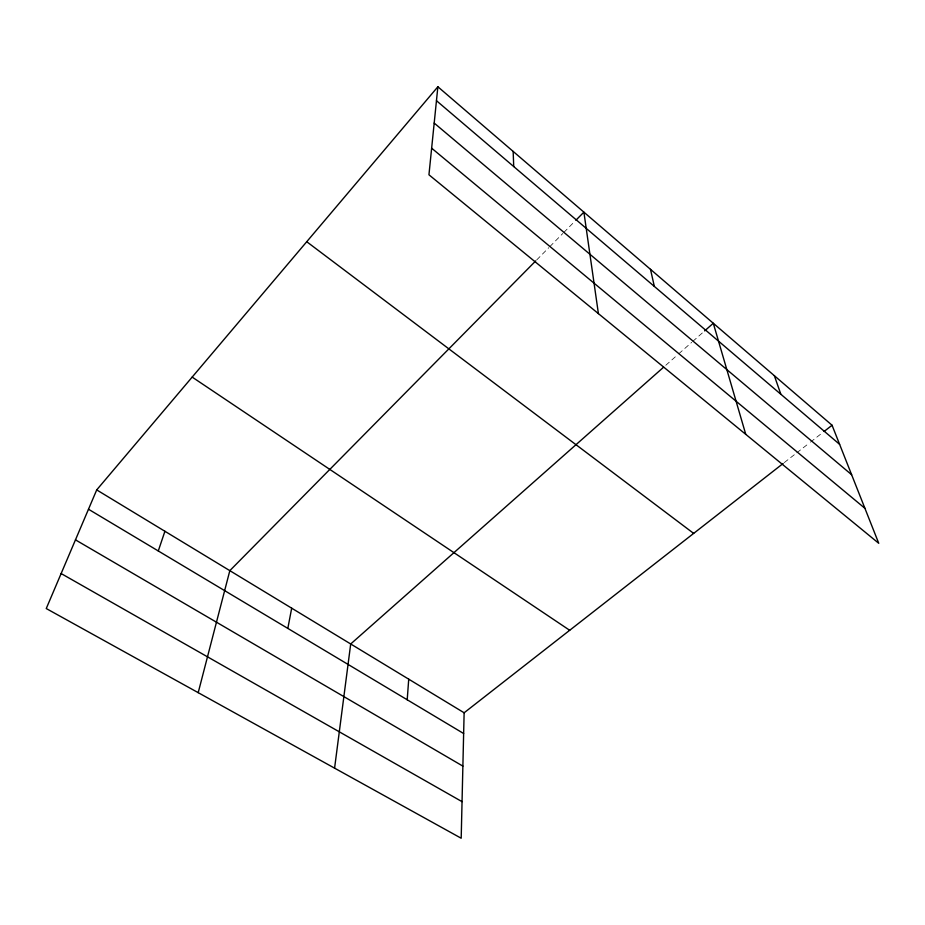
<?xml version="1.0" encoding="UTF-8"?>
<svg xmlns="http://www.w3.org/2000/svg" width="925" height="925" viewBox="0 0 925 925"><rect width="100%" height="100%" fill="white"/><g stroke="black" fill="none" stroke-linecap="round" stroke-linejoin="round"><path stroke-width="0.69" stroke-dasharray="4.62 3.47" d="M536.754 259.867L548.791 247.692M549.797 246.674L562.828 233.47M563.834 232.452L574.864 221.283M665.803 365.259L677.678 354.761M678.753 353.801L691.703 342.354M692.779 341.394L703.578 331.844M784.284 462.581L795.662 453.689M796.807 452.799L809.317 443.029M810.45 442.138L822.961 432.357"/><path stroke-width="1.39" d="M783.151 463.471L464.13 712.782L461.193 838.235L46.25 608.546L96.709 489.903L437.872 86.765L832.061 425.246L878.75 543.299L428.946 174.79L437.872 86.765M407.208 699.774L408.723 679.17M334.584 768.143L350.702 643.973L663.641 367.167M287.825 628.41L291.687 608.176M198.204 692.663L229.828 570.644L535.748 260.885M158.279 550.965L164.916 531.274M575.87 220.266L583.895 212.149L598.406 313.621M704.653 330.896L713.291 323.253L745.758 434.345M824.106 431.466L832.061 425.246M61.131 573.546L462.049 801.663M75.468 539.853L462.882 766.12M88.488 509.236L463.645 733.513M96.709 489.903L464.13 712.782M192.169 377.099L569.696 630.283M306.742 241.726L693.669 533.401M431.651 148.185L864.898 508.288M434.195 123.083L851.636 474.722M436.461 100.698L839.622 444.358M774.364 375.7L780.827 394.247M650.483 269.325L654.345 286.426M513.155 151.411L513.722 166.558"/></g></svg>
